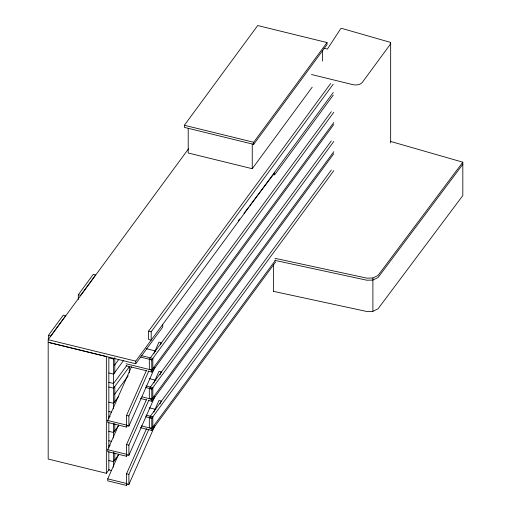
<?xml version="1.0" encoding="UTF-8"?>
<svg xmlns="http://www.w3.org/2000/svg" width="511" height="511" viewBox="0 0 511 511"><rect width="100%" height="100%" fill="white"/><g stroke="black" fill="none" stroke-linecap="round" stroke-linejoin="round"><path stroke-width="0.77" d="M323.885 48.245L327.41 49.082L340.78 28.597L342.625 28.648L390.557 42.413L390.129 44.54L362.197 82.533C359.923 85.056 356.135 85.305 352.992 84.679L311.461 74.497M127.188 425.625L126.543 427.075L107.738 422.469L107.738 420.489L131.499 366.796M127.188 454.816L126.543 456.266L107.738 451.66L107.738 449.68L118.654 425.005M126.543 427.075L126.543 415.405L146.446 370.418M153.83 353.727L158.966 342.121L161.316 342.696L160.358 344.874M126.543 425.516L128.893 426.091L128.893 415.98L148.797 370.992M128.893 426.091L154.897 367.32M127.188 484L126.543 485.45L107.738 480.845L107.738 478.864L118.654 454.19M126.543 456.266L126.543 444.589L146.446 399.602M153.83 382.911L158.966 371.305L161.316 371.88L160.032 374.78M126.543 454.701L128.893 455.275L128.893 445.164L148.797 400.177M128.893 455.275L154.897 396.504M126.543 485.45L126.543 473.774L146.446 428.786M153.83 412.102L158.966 400.49L161.316 401.065L160.032 403.971M126.543 483.885L128.893 484.466L128.893 474.355L148.797 429.368M128.893 484.466L154.897 425.689M184.362 125.278L257.685 25.55L327.021 42.547L327.021 44.629L253.692 144.358L184.362 127.367L184.362 125.278L253.692 142.269L327.021 42.547M48.373 335.446L63.332 315.095L65.689 315.67L50.73 336.027L48.373 335.446L48.373 339.355M78.304 294.745L93.264 274.388L95.614 274.963L80.655 295.32L78.304 294.745L78.304 299.433M109.188 469.437L106.352 473.295L48.181 459.044L48.181 339.694L188.502 148.835M188.208 128.299L188.208 153.006L252.249 168.707L312.202 87.164M113.544 408.774L113.544 359.003L114.381 357.872M114.509 365.263L118.756 359.488M108.843 372.966L113.544 374.116L114.796 372.417L114.796 358.096M113.544 374.116L123.458 360.638M333.204 84.213L151.199 331.773L151.199 340.109L148.612 339.483L148.612 331.141L330.623 83.58M126.76 365.525L113.544 383.499L108.843 382.349M108.843 387.038L113.544 388.194L114.796 386.488L114.796 401.601L113.544 403.307L108.843 402.151M113.544 388.194L129.59 366.368M106.352 473.295L106.352 356.55L48.181 342.3L135.728 363.749L135.728 361.143L333.255 92.485M135.728 363.749L162.728 327.046L162.728 324.44M249.79 205.671L273.423 174.583L274.618 174.845L333.255 95.091M114.509 394.454L128.191 375.834M113.544 403.307L118.737 396.242M141.502 355.656L152.834 358.435L152.834 368.648L151.78 370.066L149.321 369.466L149.321 359.246L331.326 111.692M147.998 371.12L151.78 372.046L151.78 359.853L333.798 112.299M333.798 122.512L151.78 370.066L126.089 363.775M151.78 372.046L333.798 124.492M108.843 431.341L113.544 432.491L114.796 430.792L114.796 423.632M113.544 432.491L118.737 425.433M146.037 385.952L152.834 387.619L152.834 397.833L151.78 399.257L149.321 398.65L149.321 388.437L331.326 140.876M148.758 400.496L151.78 401.237L151.78 389.037L333.798 141.483M333.798 151.697L151.78 399.257L141.956 396.849M151.78 401.237L333.798 153.677M108.843 460.526L113.544 461.676L114.796 459.977L114.796 452.816M113.544 461.676L118.737 454.618M146.037 415.136L152.834 416.804L152.834 427.017L151.78 428.442L149.321 427.835L149.321 417.621L331.326 170.061M140.448 427.643L151.78 430.422L151.78 418.228L333.798 170.668M275.646 259.971L151.78 428.442L141.202 425.848M151.78 430.422L275.646 261.951M140.448 357.074L151.78 359.853L152.834 358.435M145.737 387.562L151.78 389.037L152.834 387.619M145.737 416.746L151.78 418.228L152.834 416.804M273.372 291.404L273.423 264.749M390.685 141.464L462.819 162.185L378.051 275.435L372.902 277.99L366.86 278.144L274.982 258.31M462.819 164.267L378.051 277.518L372.902 280.073L366.86 280.226L274.982 260.393M238.215 220.893L239.665 218.989M244.003 213.279L248.825 206.936M273.423 291.334L366.86 311.499L372.902 311.346L378.051 308.791L462.819 195.541L462.819 162.185M148.612 331.141L151.199 331.773M146.184 348.681L155.957 351.076M48.181 339.694L135.728 361.143M113.544 359.003L108.843 357.853L108.843 418.611M126.089 365.755L146.491 370.756M149.186 378.6L155.957 380.261M140.448 398.459L146.491 399.941M149.186 407.791L155.957 409.445M108.843 411.534L111.532 412.192M108.843 416.229L110.184 416.554M107.738 420.489L126.543 425.095M108.843 440.718L111.532 441.376M108.843 445.413L110.184 445.739M107.738 449.68L126.543 454.285M111.532 470.567L108.843 469.909L108.843 451.775M107.738 478.864L126.543 483.47M149.321 359.246L151.78 359.853M149.321 388.437L151.78 389.037M149.321 417.621L151.78 418.228M126.543 415.405L128.893 415.98M126.543 444.589L128.893 445.164M126.543 473.774L128.893 474.355M390.66 43.307L390.66 142.991M390.557 42.413L390.557 44.003M372.902 277.99L372.902 311.346M322.588 50.723L322.588 61.084M274.618 172.239L274.618 174.845M273.423 173.28L273.423 174.583M253.692 142.269L253.692 144.358M252.249 143.993L252.249 168.707M129.302 366.374L129.302 372.743M113.544 423.74L113.544 437.965M113.544 452.133L113.544 467.15M108.843 422.591L108.843 447.796"/></g></svg>
